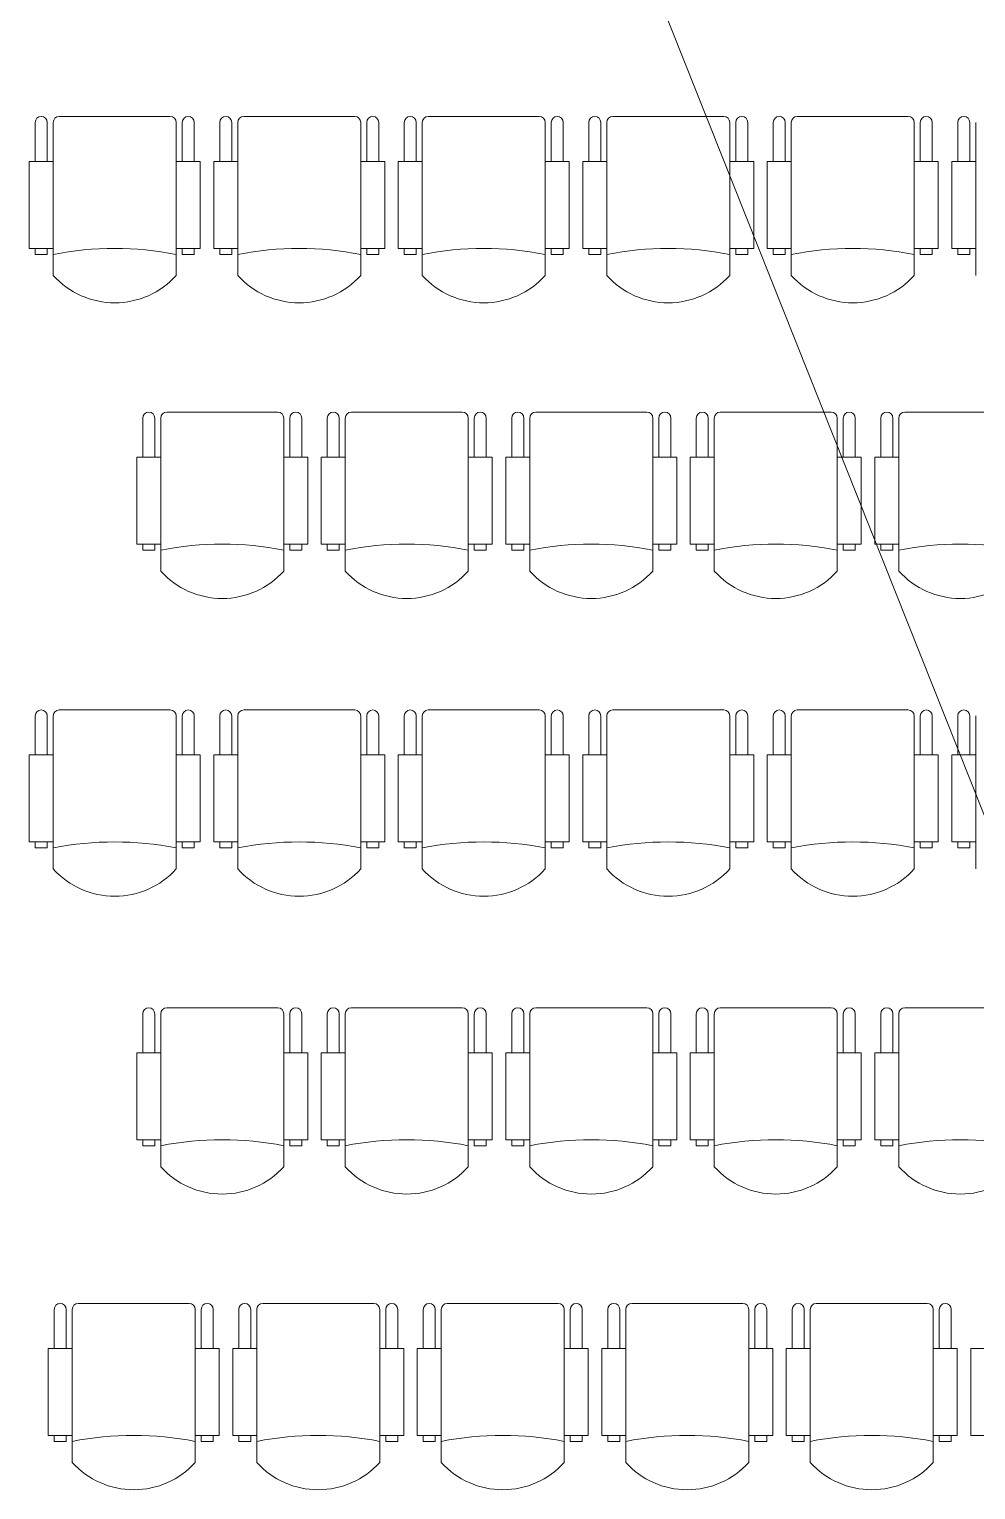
# Model space of a CAD drawing. Extents: x 0 to 84000, y 0 to 59400.
# Drawn here: x 60341 to 63496, y 43181 to 48052 of the extents above; entities that cross this region are included whole.
import ezdxf

# ---------------------------------------------------------------- set-up
doc = ezdxf.new("R2010")
doc.units = 0
doc.header["$MEASUREMENT"] = 0
doc.layers.get('0').update_dxf_attribs({"linetype": 'CONTINUOUS', "lineweight": 0})
doc.layers.add('725furniture', color=4, linetype='CONTINUOUS', lineweight=0)

# ---------------------------------------------------------------- blocks, each defined once
blk = doc.blocks.new('justhh00furn')
at = {"layer": '725furniture', "linetype": 'ByBlock', "lineweight": 0}
for p, q in [((49251.5, 20101.2), (49251.5, 20231.2)), ((49291.5, 20101.2), (49291.5, 20231.2)), ((49311.5, 19811.2), (49311.5, 20231.2)), ((49701.5, 20251.2), (49331.5, 20251.2)), ((49721.5, 19811.2), (49721.5, 20231.2)), ((49741.5, 20101.2), (49741.5, 20231.2)), ((49781.5, 20101.2), (49781.5, 20231.2)), ((49866.5, 20101.2), (49866.5, 20231.2)), ((49906.5, 20101.2), (49906.5, 20231.2)), ((49926.5, 19811.2), (49926.5, 20231.2)), ((50316.5, 20251.2), (49946.5, 20251.2)), ((50336.5, 19811.2), (50336.5, 20231.2)), ((50356.5, 20101.2), (50356.5, 20231.2)), ((50396.5, 20101.2), (50396.5, 20231.2)), ((50481.5, 20101.2), (50481.5, 20231.2)), ((50521.5, 20101.2), (50521.5, 20231.2)), ((50541.5, 19811.2), (50541.5, 20231.2)), ((50931.5, 20251.2), (50561.5, 20251.2)), ((50951.5, 19811.2), (50951.5, 20231.2)), ((50971.5, 20101.2), (50971.5, 20231.2)), ((51011.5, 20101.2), (51011.5, 20231.2)), ((51096.5, 20101.2), (51096.5, 20231.2)), ((51136.5, 20101.2), (51136.5, 20231.2)), ((51156.5, 19811.2), (51156.5, 20231.2)), ((51546.5, 20251.2), (51176.5, 20251.2)), ((51566.5, 19811.2), (51566.5, 20231.2)), ((51586.5, 20101.2), (51586.5, 20231.2)), ((51626.5, 20101.2), (51626.5, 20231.2)), ((51711.5, 20101.2), (51711.5, 20231.2)), ((51751.5, 20101.2), (51751.5, 20231.2)), ((51771.5, 19811.2), (51771.5, 20231.2)), ((52161.5, 20251.2), (51791.5, 20251.2)), ((52181.5, 19811.2), (52181.5, 20231.2)), ((52201.5, 20101.2), (52201.5, 20231.2)), ((52241.5, 20101.2), (52241.5, 20231.2)), ((52326.5, 20101.2), (52326.5, 20231.2)), ((52366.5, 20101.2), (52366.5, 20231.2)), ((52386.5, 19811.2), (52386.5, 20231.2)), ((49231.5, 19811.2), (49231.5, 20101.2)), ((49311.5, 20101.2), (49231.5, 20101.2)), ((49801.5, 20101.2), (49721.5, 20101.2)), ((49801.5, 19811.2), (49801.5, 20101.2)), ((49846.5, 19811.2), (49846.5, 20101.2)), ((49926.5, 20101.2), (49846.5, 20101.2)), ((50416.5, 20101.2), (50336.5, 20101.2)), ((50416.5, 19811.2), (50416.5, 20101.2)), ((50461.5, 19811.2), (50461.5, 20101.2)), ((50541.5, 20101.2), (50461.5, 20101.2)), ((51031.5, 20101.2), (50951.5, 20101.2)), ((51031.5, 19811.2), (51031.5, 20101.2)), ((51076.5, 19811.2), (51076.5, 20101.2)), ((51156.5, 20101.2), (51076.5, 20101.2)), ((51646.5, 20101.2), (51566.5, 20101.2)), ((51646.5, 19811.2), (51646.5, 20101.2)), ((51691.5, 19811.2), (51691.5, 20101.2)), ((51771.5, 20101.2), (51691.5, 20101.2)), ((52261.5, 20101.2), (52181.5, 20101.2)), ((52261.5, 19811.2), (52261.5, 20101.2)), ((52306.5, 19811.2), (52306.5, 20101.2)), ((52386.5, 20101.2), (52306.5, 20101.2)), ((49311.5, 19811.2), (49231.5, 19811.2)), ((49251.5, 19791.2), (49251.5, 19811.2)), ((49291.5, 19791.2), (49251.5, 19791.2)), ((49291.5, 19791.2), (49291.5, 19811.2)), ((49311.5, 19811.2), (49311.5, 19721.2)), ((49721.5, 19811.2), (49721.5, 19721.2)), ((49801.5, 19811.2), (49721.5, 19811.2)), ((49741.5, 19791.2), (49741.5, 19811.2)), ((49781.5, 19791.2), (49741.5, 19791.2)), ((49781.5, 19791.2), (49781.5, 19811.2)), ((49926.5, 19811.2), (49846.5, 19811.2)), ((49866.5, 19791.2), (49866.5, 19811.2)), ((49906.5, 19791.2), (49866.5, 19791.2)), ((49906.5, 19791.2), (49906.5, 19811.2)), ((49926.5, 19811.2), (49926.5, 19721.2)), ((50336.5, 19811.2), (50336.5, 19721.2)), ((50416.5, 19811.2), (50336.5, 19811.2)), ((50356.5, 19791.2), (50356.5, 19811.2)), ((50396.5, 19791.2), (50356.5, 19791.2)), ((50396.5, 19791.2), (50396.5, 19811.2)), ((50541.5, 19811.2), (50461.5, 19811.2)), ((50481.5, 19791.2), (50481.5, 19811.2)), ((50521.5, 19791.2), (50481.5, 19791.2)), ((50521.5, 19791.2), (50521.5, 19811.2)), ((50541.5, 19811.2), (50541.5, 19721.2)), ((50951.5, 19811.2), (50951.5, 19721.2)), ((51031.5, 19811.2), (50951.5, 19811.2)), ((50971.5, 19791.2), (50971.5, 19811.2)), ((51011.5, 19791.2), (50971.5, 19791.2)), ((51011.5, 19791.2), (51011.5, 19811.2)), ((51156.5, 19811.2), (51076.5, 19811.2)), ((51096.5, 19791.2), (51096.5, 19811.2)), ((51136.5, 19791.2), (51096.5, 19791.2)), ((51136.5, 19791.2), (51136.5, 19811.2)), ((51156.5, 19811.2), (51156.5, 19721.2)), ((51566.5, 19811.2), (51566.5, 19721.2)), ((51646.5, 19811.2), (51566.5, 19811.2)), ((51586.5, 19791.2), (51586.5, 19811.2)), ((51626.5, 19791.2), (51586.5, 19791.2)), ((51626.5, 19791.2), (51626.5, 19811.2)), ((51771.5, 19811.2), (51691.5, 19811.2)), ((51711.5, 19791.2), (51711.5, 19811.2)), ((51751.5, 19791.2), (51711.5, 19791.2)), ((51751.5, 19791.2), (51751.5, 19811.2)), ((51771.5, 19811.2), (51771.5, 19721.2)), ((52181.5, 19811.2), (52181.5, 19721.2)), ((52261.5, 19811.2), (52181.5, 19811.2)), ((52201.5, 19791.2), (52201.5, 19811.2)), ((52241.5, 19791.2), (52201.5, 19791.2)), ((52241.5, 19791.2), (52241.5, 19811.2)), ((52386.5, 19811.2), (52306.5, 19811.2)), ((52326.5, 19791.2), (52326.5, 19811.2)), ((52366.5, 19791.2), (52326.5, 19791.2)), ((52366.5, 19791.2), (52366.5, 19811.2)), ((52386.5, 19811.2), (52386.5, 19721.2)), ((49610, 19115.3), (49610, 19245.3)), ((49650, 19115.3), (49650, 19245.3)), ((49670, 18825.3), (49670, 19245.3)), ((50060, 19265.3), (49690, 19265.3)), ((50080, 18825.3), (50080, 19245.3)), ((50100, 19115.3), (50100, 19245.3)), ((50140, 19115.3), (50140, 19245.3)), ((50225, 19115.3), (50225, 19245.3)), ((50265, 19115.3), (50265, 19245.3)), ((50285, 18825.3), (50285, 19245.3)), ((50675, 19265.3), (50305, 19265.3)), ((50695, 18825.3), (50695, 19245.3)), ((50715, 19115.3), (50715, 19245.3)), ((50755, 19115.3), (50755, 19245.3)), ((50840, 19115.3), (50840, 19245.3)), ((50880, 19115.3), (50880, 19245.3)), ((50900, 18825.3), (50900, 19245.3)), ((51290, 19265.3), (50920, 19265.3)), ((51310, 18825.3), (51310, 19245.3)), ((51330, 19115.3), (51330, 19245.3)), ((51370, 19115.3), (51370, 19245.3)), ((51455, 19115.3), (51455, 19245.3)), ((51495, 19115.3), (51495, 19245.3)), ((51515, 18825.3), (51515, 19245.3)), ((51905, 19265.3), (51535, 19265.3)), ((51925, 18825.3), (51925, 19245.3)), ((51945, 19115.3), (51945, 19245.3)), ((51985, 19115.3), (51985, 19245.3)), ((52070, 19115.3), (52070, 19245.3)), ((52110, 19115.3), (52110, 19245.3)), ((52130, 18825.3), (52130, 19245.3)), ((52520, 19265.3), (52150, 19265.3)), ((49590, 18825.3), (49590, 19115.3)), ((49670, 19115.3), (49590, 19115.3)), ((50160, 19115.3), (50080, 19115.3)), ((50160, 18825.3), (50160, 19115.3)), ((50205, 18825.3), (50205, 19115.3)), ((50285, 19115.3), (50205, 19115.3)), ((50775, 19115.3), (50695, 19115.3)), ((50775, 18825.3), (50775, 19115.3)), ((50820, 18825.3), (50820, 19115.3)), ((50900, 19115.3), (50820, 19115.3)), ((51390, 19115.3), (51310, 19115.3)), ((51390, 18825.3), (51390, 19115.3)), ((51435, 18825.3), (51435, 19115.3)), ((51515, 19115.3), (51435, 19115.3)), ((52005, 19115.3), (51925, 19115.3)), ((52005, 18825.3), (52005, 19115.3)), ((52050, 18825.3), (52050, 19115.3)), ((52130, 19115.3), (52050, 19115.3)), ((49670, 18825.3), (49590, 18825.3)), ((49610, 18805.3), (49610, 18825.3)), ((49650, 18805.3), (49610, 18805.3)), ((49650, 18805.3), (49650, 18825.3)), ((49670, 18825.3), (49670, 18735.3)), ((50080, 18825.3), (50080, 18735.3)), ((50160, 18825.3), (50080, 18825.3)), ((50100, 18805.3), (50100, 18825.3)), ((50140, 18805.3), (50100, 18805.3)), ((50140, 18805.3), (50140, 18825.3)), ((50285, 18825.3), (50205, 18825.3)), ((50225, 18805.3), (50225, 18825.3)), ((50265, 18805.3), (50225, 18805.3)), ((50265, 18805.3), (50265, 18825.3)), ((50285, 18825.3), (50285, 18735.3)), ((50695, 18825.3), (50695, 18735.3)), ((50775, 18825.3), (50695, 18825.3)), ((50715, 18805.3), (50715, 18825.3)), ((50755, 18805.3), (50715, 18805.3)), ((50755, 18805.3), (50755, 18825.3)), ((50900, 18825.3), (50820, 18825.3)), ((50840, 18805.3), (50840, 18825.3)), ((50880, 18805.3), (50840, 18805.3)), ((50880, 18805.3), (50880, 18825.3)), ((50900, 18825.3), (50900, 18735.3)), ((51310, 18825.3), (51310, 18735.3)), ((51390, 18825.3), (51310, 18825.3)), ((51330, 18805.3), (51330, 18825.3)), ((51370, 18805.3), (51330, 18805.3)), ((51370, 18805.3), (51370, 18825.3)), ((51515, 18825.3), (51435, 18825.3)), ((51455, 18805.3), (51455, 18825.3)), ((51495, 18805.3), (51455, 18805.3)), ((51495, 18805.3), (51495, 18825.3)), ((51515, 18825.3), (51515, 18735.3)), ((51925, 18825.3), (51925, 18735.3)), ((52005, 18825.3), (51925, 18825.3)), ((51945, 18805.3), (51945, 18825.3)), ((51985, 18805.3), (51945, 18805.3)), ((51985, 18805.3), (51985, 18825.3)), ((52130, 18825.3), (52050, 18825.3)), ((52070, 18805.3), (52070, 18825.3)), ((52110, 18805.3), (52070, 18805.3)), ((52110, 18805.3), (52110, 18825.3)), ((52130, 18825.3), (52130, 18735.3)), ((49701.5, 18272.1), (49331.5, 18272.1)), ((50316.5, 18272.1), (49946.5, 18272.1)), ((50931.5, 18272.1), (50561.5, 18272.1)), ((51546.5, 18272.1), (51176.5, 18272.1)), ((52161.5, 18272.1), (51791.5, 18272.1)), ((49251.5, 18122.1), (49251.5, 18252.1)), ((49291.5, 18122.1), (49291.5, 18252.1)), ((49311.5, 17832.1), (49311.5, 18252.1)), ((49721.5, 17832.1), (49721.5, 18252.1)), ((49741.5, 18122.1), (49741.5, 18252.1)), ((49781.5, 18122.1), (49781.5, 18252.1)), ((49866.5, 18122.1), (49866.5, 18252.1)), ((49906.5, 18122.1), (49906.5, 18252.1)), ((49926.5, 17832.1), (49926.5, 18252.1)), ((50336.5, 17832.1), (50336.5, 18252.1)), ((50356.5, 18122.1), (50356.5, 18252.1)), ((50396.5, 18122.1), (50396.5, 18252.1)), ((50481.5, 18122.1), (50481.5, 18252.1)), ((50521.5, 18122.1), (50521.5, 18252.1)), ((50541.5, 17832.1), (50541.5, 18252.1)), ((50951.5, 17832.1), (50951.5, 18252.1)), ((50971.5, 18122.1), (50971.5, 18252.1)), ((51011.5, 18122.1), (51011.5, 18252.1)), ((51096.5, 18122.1), (51096.5, 18252.1)), ((51136.5, 18122.1), (51136.5, 18252.1)), ((51156.5, 17832.1), (51156.5, 18252.1)), ((51566.5, 17832.1), (51566.5, 18252.1)), ((51586.5, 18122.1), (51586.5, 18252.1)), ((51626.5, 18122.1), (51626.5, 18252.1)), ((51711.5, 18122.1), (51711.5, 18252.1)), ((51751.5, 18122.1), (51751.5, 18252.1)), ((51771.5, 17832.1), (51771.5, 18252.1)), ((52181.5, 17832.1), (52181.5, 18252.1)), ((52201.5, 18122.1), (52201.5, 18252.1)), ((52241.5, 18122.1), (52241.5, 18252.1)), ((52326.5, 18122.1), (52326.5, 18252.1)), ((52366.5, 18122.1), (52366.5, 18252.1)), ((52386.5, 17832.1), (52386.5, 18252.1)), ((49231.5, 17832.1), (49231.5, 18122.1)), ((49311.5, 18122.1), (49231.5, 18122.1)), ((49801.5, 18122.1), (49721.5, 18122.1)), ((49801.5, 17832.1), (49801.5, 18122.1)), ((49846.5, 17832.1), (49846.5, 18122.1)), ((49926.5, 18122.1), (49846.5, 18122.1)), ((50416.5, 18122.1), (50336.5, 18122.1)), ((50416.5, 17832.1), (50416.5, 18122.1)), ((50461.5, 17832.1), (50461.5, 18122.1)), ((50541.5, 18122.1), (50461.5, 18122.1)), ((51031.5, 18122.1), (50951.5, 18122.1)), ((51031.5, 17832.1), (51031.5, 18122.1)), ((51076.5, 17832.1), (51076.5, 18122.1)), ((51156.5, 18122.1), (51076.5, 18122.1)), ((51646.5, 18122.1), (51566.5, 18122.1)), ((51646.5, 17832.1), (51646.5, 18122.1)), ((51691.5, 17832.1), (51691.5, 18122.1)), ((51771.5, 18122.1), (51691.5, 18122.1)), ((52261.5, 18122.1), (52181.5, 18122.1)), ((52261.5, 17832.1), (52261.5, 18122.1)), ((52306.5, 17832.1), (52306.5, 18122.1)), ((52386.5, 18122.1), (52306.5, 18122.1)), ((49311.5, 17832.1), (49231.5, 17832.1)), ((49251.5, 17812.1), (49251.5, 17832.1)), ((49291.5, 17812.1), (49291.5, 17832.1)), ((49311.5, 17832.1), (49311.5, 17742.1)), ((49721.5, 17832.1), (49721.5, 17742.1)), ((49801.5, 17832.1), (49721.5, 17832.1)), ((49741.5, 17812.1), (49741.5, 17832.1)), ((49781.5, 17812.1), (49781.5, 17832.1)), ((49926.5, 17832.1), (49846.5, 17832.1)), ((49866.5, 17812.1), (49866.5, 17832.1)), ((49906.5, 17812.1), (49906.5, 17832.1)), ((49926.5, 17832.1), (49926.5, 17742.1)), ((50336.5, 17832.1), (50336.5, 17742.1)), ((50416.5, 17832.1), (50336.5, 17832.1)), ((50356.5, 17812.1), (50356.5, 17832.1)), ((50396.5, 17812.1), (50396.5, 17832.1)), ((50541.5, 17832.1), (50461.5, 17832.1)), ((50481.5, 17812.1), (50481.5, 17832.1)), ((50521.5, 17812.1), (50521.5, 17832.1)), ((50541.5, 17832.1), (50541.5, 17742.1)), ((50951.5, 17832.1), (50951.5, 17742.1)), ((51031.5, 17832.1), (50951.5, 17832.1)), ((50971.5, 17812.1), (50971.5, 17832.1)), ((51011.5, 17812.1), (51011.5, 17832.1)), ((51156.5, 17832.1), (51076.5, 17832.1)), ((51096.5, 17812.1), (51096.5, 17832.1)), ((51136.5, 17812.1), (51136.5, 17832.1)), ((51156.5, 17832.1), (51156.5, 17742.1)), ((51566.5, 17832.1), (51566.5, 17742.1)), ((51646.5, 17832.1), (51566.5, 17832.1)), ((51586.5, 17812.1), (51586.5, 17832.1)), ((51626.5, 17812.1), (51626.5, 17832.1)), ((51771.5, 17832.1), (51691.5, 17832.1)), ((51711.5, 17812.1), (51711.5, 17832.1)), ((51751.5, 17812.1), (51751.5, 17832.1)), ((51771.5, 17832.1), (51771.5, 17742.1)), ((52181.5, 17832.1), (52181.5, 17742.1)), ((52261.5, 17832.1), (52181.5, 17832.1)), ((52201.5, 17812.1), (52201.5, 17832.1)), ((52241.5, 17812.1), (52241.5, 17832.1)), ((52386.5, 17832.1), (52306.5, 17832.1)), ((52326.5, 17812.1), (52326.5, 17832.1)), ((52366.5, 17812.1), (52366.5, 17832.1)), ((52386.5, 17832.1), (52386.5, 17742.1)), ((49291.5, 17812.1), (49251.5, 17812.1)), ((49781.5, 17812.1), (49741.5, 17812.1)), ((49906.5, 17812.1), (49866.5, 17812.1)), ((50396.5, 17812.1), (50356.5, 17812.1)), ((50521.5, 17812.1), (50481.5, 17812.1)), ((51011.5, 17812.1), (50971.5, 17812.1)), ((51136.5, 17812.1), (51096.5, 17812.1)), ((51626.5, 17812.1), (51586.5, 17812.1)), ((51751.5, 17812.1), (51711.5, 17812.1)), ((52241.5, 17812.1), (52201.5, 17812.1)), ((52366.5, 17812.1), (52326.5, 17812.1)), ((49610, 17128.9), (49610, 17258.9)), ((49650, 17128.9), (49650, 17258.9)), ((49670, 16838.9), (49670, 17258.9)), ((50060, 17278.9), (49690, 17278.9)), ((50080, 16838.9), (50080, 17258.9)), ((50100, 17128.9), (50100, 17258.9)), ((50140, 17128.9), (50140, 17258.9)), ((50225, 17128.9), (50225, 17258.9)), ((50265, 17128.9), (50265, 17258.9)), ((50285, 16838.9), (50285, 17258.9)), ((50675, 17278.9), (50305, 17278.9)), ((50695, 16838.9), (50695, 17258.9)), ((50715, 17128.9), (50715, 17258.9)), ((50755, 17128.9), (50755, 17258.9)), ((50840, 17128.9), (50840, 17258.9)), ((50880, 17128.9), (50880, 17258.9)), ((50900, 16838.9), (50900, 17258.9)), ((51290, 17278.9), (50920, 17278.9)), ((51310, 16838.9), (51310, 17258.9)), ((51330, 17128.9), (51330, 17258.9)), ((51370, 17128.9), (51370, 17258.9)), ((51455, 17128.9), (51455, 17258.9)), ((51495, 17128.9), (51495, 17258.9)), ((51515, 16838.9), (51515, 17258.9)), ((51905, 17278.9), (51535, 17278.9)), ((51925, 16838.9), (51925, 17258.9)), ((51945, 17128.9), (51945, 17258.9)), ((51985, 17128.9), (51985, 17258.9)), ((52070, 17128.9), (52070, 17258.9)), ((52110, 17128.9), (52110, 17258.9)), ((52130, 16838.9), (52130, 17258.9)), ((52520, 17278.9), (52150, 17278.9)), ((49590, 16838.9), (49590, 17128.9)), ((49670, 17128.9), (49590, 17128.9)), ((50160, 17128.9), (50080, 17128.9)), ((50160, 16838.9), (50160, 17128.9)), ((50205, 16838.9), (50205, 17128.9)), ((50285, 17128.9), (50205, 17128.9)), ((50775, 17128.9), (50695, 17128.9)), ((50775, 16838.9), (50775, 17128.9)), ((50820, 16838.9), (50820, 17128.9)), ((50900, 17128.9), (50820, 17128.9)), ((51390, 17128.9), (51310, 17128.9)), ((51390, 16838.9), (51390, 17128.9)), ((51435, 16838.9), (51435, 17128.9)), ((51515, 17128.9), (51435, 17128.9)), ((52005, 17128.9), (51925, 17128.9)), ((52005, 16838.9), (52005, 17128.9)), ((52050, 16838.9), (52050, 17128.9)), ((52130, 17128.9), (52050, 17128.9)), ((49670, 16838.9), (49590, 16838.9)), ((49610, 16818.9), (49610, 16838.9)), ((49650, 16818.9), (49610, 16818.9)), ((49650, 16818.9), (49650, 16838.9)), ((49670, 16838.9), (49670, 16748.9)), ((50080, 16838.9), (50080, 16748.9)), ((50160, 16838.9), (50080, 16838.9)), ((50100, 16818.9), (50100, 16838.9)), ((50140, 16818.9), (50100, 16818.9)), ((50140, 16818.9), (50140, 16838.9)), ((50285, 16838.9), (50205, 16838.9)), ((50225, 16818.9), (50225, 16838.9)), ((50265, 16818.9), (50225, 16818.9)), ((50265, 16818.9), (50265, 16838.9)), ((50285, 16838.9), (50285, 16748.9)), ((50695, 16838.9), (50695, 16748.9)), ((50775, 16838.9), (50695, 16838.9)), ((50715, 16818.9), (50715, 16838.9)), ((50755, 16818.9), (50715, 16818.9)), ((50755, 16818.9), (50755, 16838.9)), ((50900, 16838.9), (50820, 16838.9)), ((50840, 16818.9), (50840, 16838.9)), ((50880, 16818.9), (50840, 16818.9)), ((50880, 16818.9), (50880, 16838.9)), ((50900, 16838.9), (50900, 16748.9)), ((51310, 16838.9), (51310, 16748.9)), ((51390, 16838.9), (51310, 16838.9)), ((51330, 16818.9), (51330, 16838.9)), ((51370, 16818.9), (51330, 16818.9)), ((51370, 16818.9), (51370, 16838.9)), ((51515, 16838.9), (51435, 16838.9)), ((51455, 16818.9), (51455, 16838.9)), ((51495, 16818.9), (51455, 16818.9)), ((51495, 16818.9), (51495, 16838.9)), ((51515, 16838.9), (51515, 16748.9)), ((51925, 16838.9), (51925, 16748.9)), ((52005, 16838.9), (51925, 16838.9)), ((51945, 16818.9), (51945, 16838.9)), ((51985, 16818.9), (51945, 16818.9)), ((51985, 16818.9), (51985, 16838.9)), ((52130, 16838.9), (52050, 16838.9)), ((52070, 16818.9), (52070, 16838.9)), ((52110, 16818.9), (52070, 16818.9)), ((52110, 16818.9), (52110, 16838.9)), ((52130, 16838.9), (52130, 16748.9)), ((49314.8, 16142.9), (49314.8, 16272.9)), ((49354.8, 16142.9), (49354.8, 16272.9)), ((49374.8, 15852.9), (49374.8, 16272.9)), ((49764.8, 16292.9), (49394.8, 16292.9)), ((49784.8, 15852.9), (49784.8, 16272.9)), ((49804.8, 16142.9), (49804.8, 16272.9)), ((49844.8, 16142.9), (49844.8, 16272.9)), ((49929.8, 16142.9), (49929.8, 16272.9)), ((49969.8, 16142.9), (49969.8, 16272.9)), ((49989.8, 15852.9), (49989.8, 16272.9)), ((50379.8, 16292.9), (50009.8, 16292.9)), ((50399.8, 15852.9), (50399.8, 16272.9)), ((50419.8, 16142.9), (50419.8, 16272.9)), ((50459.8, 16142.9), (50459.8, 16272.9)), ((50544.8, 16142.9), (50544.8, 16272.9)), ((50584.8, 16142.9), (50584.8, 16272.9)), ((50604.8, 15852.9), (50604.8, 16272.9)), ((50994.8, 16292.9), (50624.8, 16292.9)), ((51014.8, 15852.9), (51014.8, 16272.9)), ((51034.8, 16142.9), (51034.8, 16272.9)), ((51074.8, 16142.9), (51074.8, 16272.9)), ((51159.8, 16142.9), (51159.8, 16272.9)), ((51199.8, 16142.9), (51199.8, 16272.9)), ((51219.8, 15852.9), (51219.8, 16272.9)), ((51609.8, 16292.9), (51239.8, 16292.9)), ((51629.8, 15852.9), (51629.8, 16272.9)), ((51649.8, 16142.9), (51649.8, 16272.9)), ((51689.8, 16142.9), (51689.8, 16272.9)), ((51774.8, 16142.9), (51774.8, 16272.9)), ((51814.8, 16142.9), (51814.8, 16272.9)), ((51834.8, 15852.9), (51834.8, 16272.9)), ((52224.8, 16292.9), (51854.8, 16292.9)), ((52244.8, 15852.9), (52244.8, 16272.9)), ((52264.8, 16142.9), (52264.8, 16272.9)), ((52304.8, 16142.9), (52304.8, 16272.9)), ((49374.8, 16142.9), (49294.8, 16142.9)), ((49294.8, 15852.9), (49294.8, 16142.9)), ((49864.8, 16142.9), (49784.8, 16142.9)), ((49864.8, 15852.9), (49864.8, 16142.9)), ((49989.8, 16142.9), (49909.8, 16142.9)), ((49909.8, 15852.9), (49909.8, 16142.9)), ((50479.8, 16142.9), (50399.8, 16142.9)), ((50479.8, 15852.9), (50479.8, 16142.9)), ((50604.8, 16142.9), (50524.8, 16142.9)), ((50524.8, 15852.9), (50524.8, 16142.9)), ((51094.8, 16142.9), (51014.8, 16142.9)), ((51094.8, 15852.9), (51094.8, 16142.9)), ((51219.8, 16142.9), (51139.8, 16142.9)), ((51139.8, 15852.9), (51139.8, 16142.9)), ((51709.8, 16142.9), (51629.8, 16142.9)), ((51709.8, 15852.9), (51709.8, 16142.9)), ((51834.8, 16142.9), (51754.8, 16142.9)), ((51754.8, 15852.9), (51754.8, 16142.9)), ((52324.8, 16142.9), (52244.8, 16142.9)), ((52324.8, 15852.9), (52324.8, 16142.9)), ((52449.8, 16142.9), (52369.8, 16142.9)), ((52369.8, 15852.9), (52369.8, 16142.9)), ((49374.8, 15852.9), (49294.8, 15852.9)), ((49314.8, 15832.9), (49314.8, 15852.9)), ((49354.8, 15832.9), (49314.8, 15832.9)), ((49354.8, 15832.9), (49354.8, 15852.9)), ((49374.8, 15852.9), (49374.8, 15762.9)), ((49864.8, 15852.9), (49784.8, 15852.9)), ((49784.8, 15852.9), (49784.8, 15762.9)), ((49804.8, 15832.9), (49804.8, 15852.9)), ((49844.8, 15832.9), (49804.8, 15832.9)), ((49844.8, 15832.9), (49844.8, 15852.9)), ((49989.8, 15852.9), (49909.8, 15852.9)), ((49929.8, 15832.9), (49929.8, 15852.9)), ((49969.8, 15832.9), (49929.8, 15832.9)), ((49969.8, 15832.9), (49969.8, 15852.9)), ((49989.8, 15852.9), (49989.8, 15762.9)), ((50479.8, 15852.9), (50399.8, 15852.9)), ((50399.8, 15852.9), (50399.8, 15762.9)), ((50419.8, 15832.9), (50419.8, 15852.9)), ((50459.8, 15832.9), (50419.8, 15832.9)), ((50459.8, 15832.9), (50459.8, 15852.9)), ((50604.8, 15852.9), (50524.8, 15852.9)), ((50544.8, 15832.9), (50544.8, 15852.9)), ((50584.8, 15832.9), (50544.8, 15832.9)), ((50584.8, 15832.9), (50584.8, 15852.9)), ((50604.8, 15852.9), (50604.8, 15762.9)), ((51094.8, 15852.9), (51014.8, 15852.9)), ((51014.8, 15852.9), (51014.8, 15762.9)), ((51034.8, 15832.9), (51034.8, 15852.9)), ((51074.8, 15832.9), (51034.8, 15832.9)), ((51074.8, 15832.9), (51074.8, 15852.9)), ((51219.8, 15852.9), (51139.8, 15852.9)), ((51159.8, 15832.9), (51159.8, 15852.9)), ((51199.8, 15832.9), (51159.8, 15832.9)), ((51199.8, 15832.9), (51199.8, 15852.9)), ((51219.8, 15852.9), (51219.8, 15762.9)), ((51709.8, 15852.9), (51629.8, 15852.9)), ((51629.8, 15852.9), (51629.8, 15762.9)), ((51649.8, 15832.9), (51649.8, 15852.9)), ((51689.8, 15832.9), (51649.8, 15832.9)), ((51689.8, 15832.9), (51689.8, 15852.9)), ((51834.8, 15852.9), (51754.8, 15852.9)), ((51774.8, 15832.9), (51774.8, 15852.9)), ((51814.8, 15832.9), (51774.8, 15832.9)), ((51814.8, 15832.9), (51814.8, 15852.9)), ((51834.8, 15852.9), (51834.8, 15762.9)), ((52324.8, 15852.9), (52244.8, 15852.9)), ((52244.8, 15852.9), (52244.8, 15762.9)), ((52264.8, 15832.9), (52264.8, 15852.9)), ((52304.8, 15832.9), (52264.8, 15832.9)), ((52304.8, 15832.9), (52304.8, 15852.9)), ((52449.8, 15852.9), (52369.8, 15852.9))]:
    blk.add_line(p, q, dxfattribs=at)
for centre, radius, start, end in [((49271.5, 20231.2), 20, 90, 180), ((49271.5, 20231.2), 20, 0, 90), ((49331.5, 20231.2), 20, 90, 180), ((49701.5, 20231.2), 20, 0, 90), ((49761.5, 20231.2), 20, 90, 180), ((49761.5, 20231.2), 20, 0, 90), ((49886.5, 20231.2), 20, 90, 180), ((49886.5, 20231.2), 20, 0, 90), ((49946.5, 20231.2), 20, 90, 180), ((50316.5, 20231.2), 20, 0, 90), ((50376.5, 20231.2), 20, 90, 180), ((50376.5, 20231.2), 20, 0, 90), ((50501.5, 20231.2), 20, 90, 180), ((50501.5, 20231.2), 20, 0, 90), ((50561.5, 20231.2), 20, 90, 180), ((50931.5, 20231.2), 20, 0, 90), ((50991.5, 20231.2), 20, 90, 180), ((50991.5, 20231.2), 20, 0, 90), ((51116.5, 20231.2), 20, 90, 180), ((51116.5, 20231.2), 20, 0, 90), ((51176.5, 20231.2), 20, 90, 180), ((51546.5, 20231.2), 20, 0, 90), ((51606.5, 20231.2), 20, 90, 180), ((51606.5, 20231.2), 20, 0, 90), ((51731.5, 20231.2), 20, 90, 180), ((51731.5, 20231.2), 20, 0, 90), ((51791.5, 20231.2), 20, 90, 180), ((52161.5, 20231.2), 20, 0, 90), ((52221.5, 20231.2), 20, 90, 180), ((52221.5, 20231.2), 20, 0, 90), ((52346.5, 20231.2), 20, 90, 180), ((52346.5, 20231.2), 20, 0, 90), ((49516.5, 18750.6), 1060.6, 78.8556, 101.1444), ((50131.5, 18750.6), 1060.6, 78.8556, 101.1444), ((50746.5, 18750.6), 1060.6, 78.8556, 101.1444), ((51361.5, 18750.6), 1060.6, 78.8556, 101.1444), ((51976.5, 18750.6), 1060.6, 78.8556, 101.1444), ((49516.5, 19905.6), 275.7, 221.9643, 318.0357), ((50131.5, 19905.6), 275.7, 221.9643, 318.0357), ((50746.5, 19905.6), 275.7, 221.9643, 318.0357), ((51361.5, 19905.6), 275.7, 221.9643, 318.0357), ((51976.5, 19905.6), 275.7, 221.9643, 318.0357), ((49630, 19245.3), 20, 90, 180), ((49630, 19245.3), 20, 0, 90), ((49690, 19245.3), 20, 90, 180), ((50060, 19245.3), 20, 0, 90), ((50120, 19245.3), 20, 90, 180), ((50120, 19245.3), 20, 0, 90), ((50245, 19245.3), 20, 90, 180), ((50245, 19245.3), 20, 0, 90), ((50305, 19245.3), 20, 90, 180), ((50675, 19245.3), 20, 0, 90), ((50735, 19245.3), 20, 90, 180), ((50735, 19245.3), 20, 0, 90), ((50860, 19245.3), 20, 90, 180), ((50860, 19245.3), 20, 0, 90), ((50920, 19245.3), 20, 90, 180), ((51290, 19245.3), 20, 0, 90), ((51350, 19245.3), 20, 90, 180), ((51350, 19245.3), 20, 0, 90), ((51475, 19245.3), 20, 90, 180), ((51475, 19245.3), 20, 0, 90), ((51535, 19245.3), 20, 90, 180), ((51905, 19245.3), 20, 0, 90), ((51965, 19245.3), 20, 90, 180), ((51965, 19245.3), 20, 0, 90), ((52090, 19245.3), 20, 90, 180), ((52090, 19245.3), 20, 0, 90), ((52150, 19245.3), 20, 90, 180), ((49875, 17764.6), 1060.6, 78.8556, 101.1444), ((50490, 17764.6), 1060.6, 78.8556, 101.1444), ((51105, 17764.6), 1060.6, 78.8556, 101.1444), ((51720, 17764.6), 1060.6, 78.8556, 101.1444), ((52335, 17764.6), 1060.6, 78.8556, 101.1444), ((49875, 18919.6), 275.7, 221.9643, 318.0357), ((50490, 18919.6), 275.7, 221.9643, 318.0357), ((51105, 18919.6), 275.7, 221.9643, 318.0357), ((51720, 18919.6), 275.7, 221.9643, 318.0357), ((52335, 18919.6), 275.7, 221.9643, 318.0357), ((49271.5, 18252.1), 20, 90, 180), ((49271.5, 18252.1), 20, 0, 90), ((49331.5, 18252.1), 20, 90, 180), ((49701.5, 18252.1), 20, 0, 90), ((49761.5, 18252.1), 20, 90, 180), ((49761.5, 18252.1), 20, 0, 90), ((49886.5, 18252.1), 20, 90, 180), ((49886.5, 18252.1), 20, 0, 90), ((49946.5, 18252.1), 20, 90, 180), ((50316.5, 18252.1), 20, 0, 90), ((50376.5, 18252.1), 20, 90, 180), ((50376.5, 18252.1), 20, 0, 90), ((50501.5, 18252.1), 20, 90, 180), ((50501.5, 18252.1), 20, 0, 90), ((50561.5, 18252.1), 20, 90, 180), ((50931.5, 18252.1), 20, 0, 90), ((50991.5, 18252.1), 20, 90, 180), ((50991.5, 18252.1), 20, 0, 90), ((51116.5, 18252.1), 20, 90, 180), ((51116.5, 18252.1), 20, 0, 90), ((51176.5, 18252.1), 20, 90, 180), ((51546.5, 18252.1), 20, 0, 90), ((51606.5, 18252.1), 20, 90, 180), ((51606.5, 18252.1), 20, 0, 90), ((51731.5, 18252.1), 20, 90, 180), ((51731.5, 18252.1), 20, 0, 90), ((51791.5, 18252.1), 20, 90, 180), ((52161.5, 18252.1), 20, 0, 90), ((52221.5, 18252.1), 20, 90, 180), ((52221.5, 18252.1), 20, 0, 90), ((52346.5, 18252.1), 20, 90, 180), ((52346.5, 18252.1), 20, 0, 90), ((49516.5, 16771.5), 1060.6, 78.8556, 101.1444), ((50131.5, 16771.5), 1060.6, 78.8556, 101.1444), ((50746.5, 16771.5), 1060.6, 78.8556, 101.1444), ((51361.5, 16771.5), 1060.6, 78.8556, 101.1444), ((51976.5, 16771.5), 1060.6, 78.8556, 101.1444), ((49516.5, 17926.4), 275.7, 221.9643, 318.0357), ((50131.5, 17926.4), 275.7, 221.9643, 318.0357), ((50746.5, 17926.4), 275.7, 221.9643, 318.0357), ((51361.5, 17926.4), 275.7, 221.9643, 318.0357), ((51976.5, 17926.4), 275.7, 221.9643, 318.0357), ((49630, 17258.9), 20, 90, 180), ((49630, 17258.9), 20, 0, 90), ((49690, 17258.9), 20, 90, 180), ((50060, 17258.9), 20, 0, 90), ((50120, 17258.9), 20, 90, 180), ((50120, 17258.9), 20, 0, 90), ((50245, 17258.9), 20, 90, 180), ((50245, 17258.9), 20, 0, 90), ((50305, 17258.9), 20, 90, 180), ((50675, 17258.9), 20, 0, 90), ((50735, 17258.9), 20, 90, 180), ((50735, 17258.9), 20, 0, 90), ((50860, 17258.9), 20, 90, 180), ((50860, 17258.9), 20, 0, 90), ((50920, 17258.9), 20, 90, 180), ((51290, 17258.9), 20, 0, 90), ((51350, 17258.9), 20, 90, 180), ((51350, 17258.9), 20, 0, 90), ((51475, 17258.9), 20, 90, 180), ((51475, 17258.9), 20, 0, 90), ((51535, 17258.9), 20, 90, 180), ((51905, 17258.9), 20, 0, 90), ((51965, 17258.9), 20, 90, 180), ((51965, 17258.9), 20, 0, 90), ((52090, 17258.9), 20, 90, 180), ((52090, 17258.9), 20, 0, 90), ((52150, 17258.9), 20, 90, 180), ((49875, 15778.3), 1060.6, 78.8556, 101.1444), ((50490, 15778.3), 1060.6, 78.8556, 101.1444), ((51105, 15778.3), 1060.6, 78.8556, 101.1444), ((51720, 15778.3), 1060.6, 78.8556, 101.1444), ((52335, 15778.3), 1060.6, 78.8556, 101.1444), ((49875, 16933.3), 275.7, 221.9643, 318.0357), ((50490, 16933.3), 275.7, 221.9643, 318.0357), ((51105, 16933.3), 275.7, 221.9643, 318.0357), ((51720, 16933.3), 275.7, 221.9643, 318.0357), ((52335, 16933.3), 275.7, 221.9643, 318.0357), ((49334.8, 16272.9), 20, 90, 180), ((49334.8, 16272.9), 20, 0, 90), ((49394.8, 16272.9), 20, 90, 180), ((49764.8, 16272.9), 20, 0, 90), ((49824.8, 16272.9), 20, 90, 180), ((49824.8, 16272.9), 20, 0, 90), ((49949.8, 16272.9), 20, 90, 180), ((49949.8, 16272.9), 20, 0, 90), ((50009.8, 16272.9), 20, 90, 180), ((50379.8, 16272.9), 20, 0, 90), ((50439.8, 16272.9), 20, 90, 180), ((50439.8, 16272.9), 20, 0, 90), ((50564.8, 16272.9), 20, 90, 180), ((50564.8, 16272.9), 20, 0, 90), ((50624.8, 16272.9), 20, 90, 180), ((50994.8, 16272.9), 20, 0, 90), ((51054.8, 16272.9), 20, 90, 180), ((51054.8, 16272.9), 20, 0, 90), ((51179.8, 16272.9), 20, 90, 180), ((51179.8, 16272.9), 20, 0, 90), ((51239.8, 16272.9), 20, 90, 180), ((51609.8, 16272.9), 20, 0, 90), ((51669.8, 16272.9), 20, 90, 180), ((51669.8, 16272.9), 20, 0, 90), ((51794.8, 16272.9), 20, 90, 180), ((51794.8, 16272.9), 20, 0, 90), ((51854.8, 16272.9), 20, 90, 180), ((52224.8, 16272.9), 20, 0, 90), ((52284.8, 16272.9), 20, 90, 180), ((52284.8, 16272.9), 20, 0, 90), ((49579.8, 14792.3), 1060.6, 78.8556, 101.1444), ((50194.8, 14792.3), 1060.6, 78.8556, 101.1444), ((50809.8, 14792.3), 1060.6, 78.8556, 101.1444), ((51424.8, 14792.3), 1060.6, 78.8556, 101.1444), ((52039.8, 14792.3), 1060.6, 78.8556, 101.1444), ((49579.8, 15947.3), 275.7, 221.9643, 318.0357), ((50194.8, 15947.3), 275.7, 221.9643, 318.0357), ((50809.8, 15947.3), 275.7, 221.9643, 318.0357), ((51424.8, 15947.3), 275.7, 221.9643, 318.0357), ((52039.8, 15947.3), 275.7, 221.9643, 318.0357)]:
    blk.add_arc(centre, radius, start, end, dxfattribs=at)
blk = doc.blocks.new('650av')
at = {"lineweight": 0}
blk.add_line((52892.9, 16716.9), (50232.5, 23409.8), dxfattribs=at)

msp = doc.modelspace()

# ---------------------------------------------------------------- block references
msp.add_blockref('justhh00furn', (11109.4, 27509.8))
at = {"layer": '725furniture'}
msp.add_blockref('650av', (11109.4, 27509.8), dxfattribs=at)

doc.saveas('drawing.dxf')
